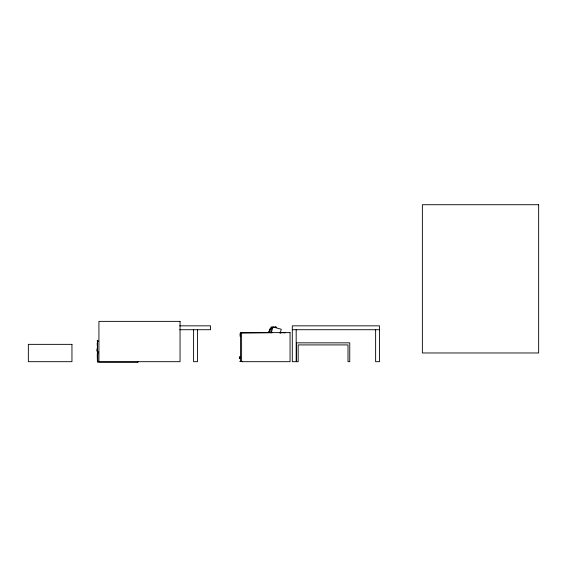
<?xml version="1.0" encoding="UTF-8"?>
<svg xmlns="http://www.w3.org/2000/svg" width="567" height="567" viewBox="0 0 567 567"><rect width="100%" height="100%" fill="white"/><g stroke="black" fill="none" stroke-linecap="round" stroke-linejoin="round"><path stroke-width="0.85" d="M240.536 332.879L240.536 332.418L240.528 361.377M98.048 341.284L97.489 340.597L97.333 351.831L97.907 351.611L97.099 349.853L97.269 348.117M271.841 329.087L271.877 327.528L273.23 327.528M284.733 332.418L285.123 332.935L284.563 332.418M239.947 357.04L239.721 358.713L240.004 356.671M270.7 332.616L271.118 327.52L271.877 327.102M97.985 352.816L97.425 353.404L97.24 355.176L97.425 361.689L97.956 362.278L137.781 362.278L138.32 361.689M97.786 353.999L97.786 361.094M97.545 351.356L97.489 351.753M97.559 353.865L97.418 359.91L97.956 361.689M240.075 333.481L240.082 336.295M271.267 332.864L272.847 326.982L281.267 329.236L280.141 333.439M97.311 346.203L97.191 343.014M239.756 357.55L239.841 357.146M239.912 357.55L240.139 356.955M268.623 332.546L270.211 328.697M268.666 332.546L270.282 328.69M97.978 340.257L97.255 340.512L97.255 341.107L97.963 341.447M137.363 362.278L137.894 361.689M271.954 327.102L270.941 327.379L271.877 327.528M272.025 327.102L271.267 327.52M275.98 327.528L275.463 327.209L276.058 327.102M275.98 327.102L275.385 327.209L275.902 327.528M98.013 352.369L97.297 352.709L97.29 353.305L98.006 353.56M272.408 327.209L274.059 327.102M240.528 333.091L272.16 332.709M179.732 325.841L210.527 325.841L210.527 329.718L179.732 329.718M273.904 327.528L276.71 327.528M292.303 329.718L379.507 329.718M280.041 332.709L284.556 332.709M296.442 342.844L349.768 342.844L349.733 361.689L348.003 361.689L348.003 344.913L298.171 344.913L298.171 361.689L296.442 361.689L296.442 342.844L296.47 361.689M97.425 353.404L97.815 353.404M240.018 357.019L240.656 357.019M239.713 361.377L242.201 361.377M97.425 361.689L97.815 361.689M273.904 327.102L275.541 327.209M275.463 327.209L276.058 327.528M275.909 327.102L276.724 327.528M97.446 351.242L97.191 350.838M97.907 351.788L97.099 349.853L97.333 351.831M97.439 340.299L97.467 353.517M375.63 329.718L375.63 361.689L379.507 361.689L379.507 325.841L292.303 325.841L292.303 361.689L296.18 361.689L296.18 329.718M197.479 329.718L197.479 361.689L193.602 361.689L193.602 329.718M538.65 204.722L422.372 204.722L422.372 352.972L538.65 352.972L538.65 204.722M180.051 321.369L98.927 321.369L98.927 361.689L180.051 361.689L180.051 321.369M290.056 332.623L241.606 332.623L241.606 361.689L290.056 361.689L290.056 332.623M71.952 344.353L28.35 344.353L28.35 361.689L71.952 361.689L71.952 344.353"/></g></svg>
